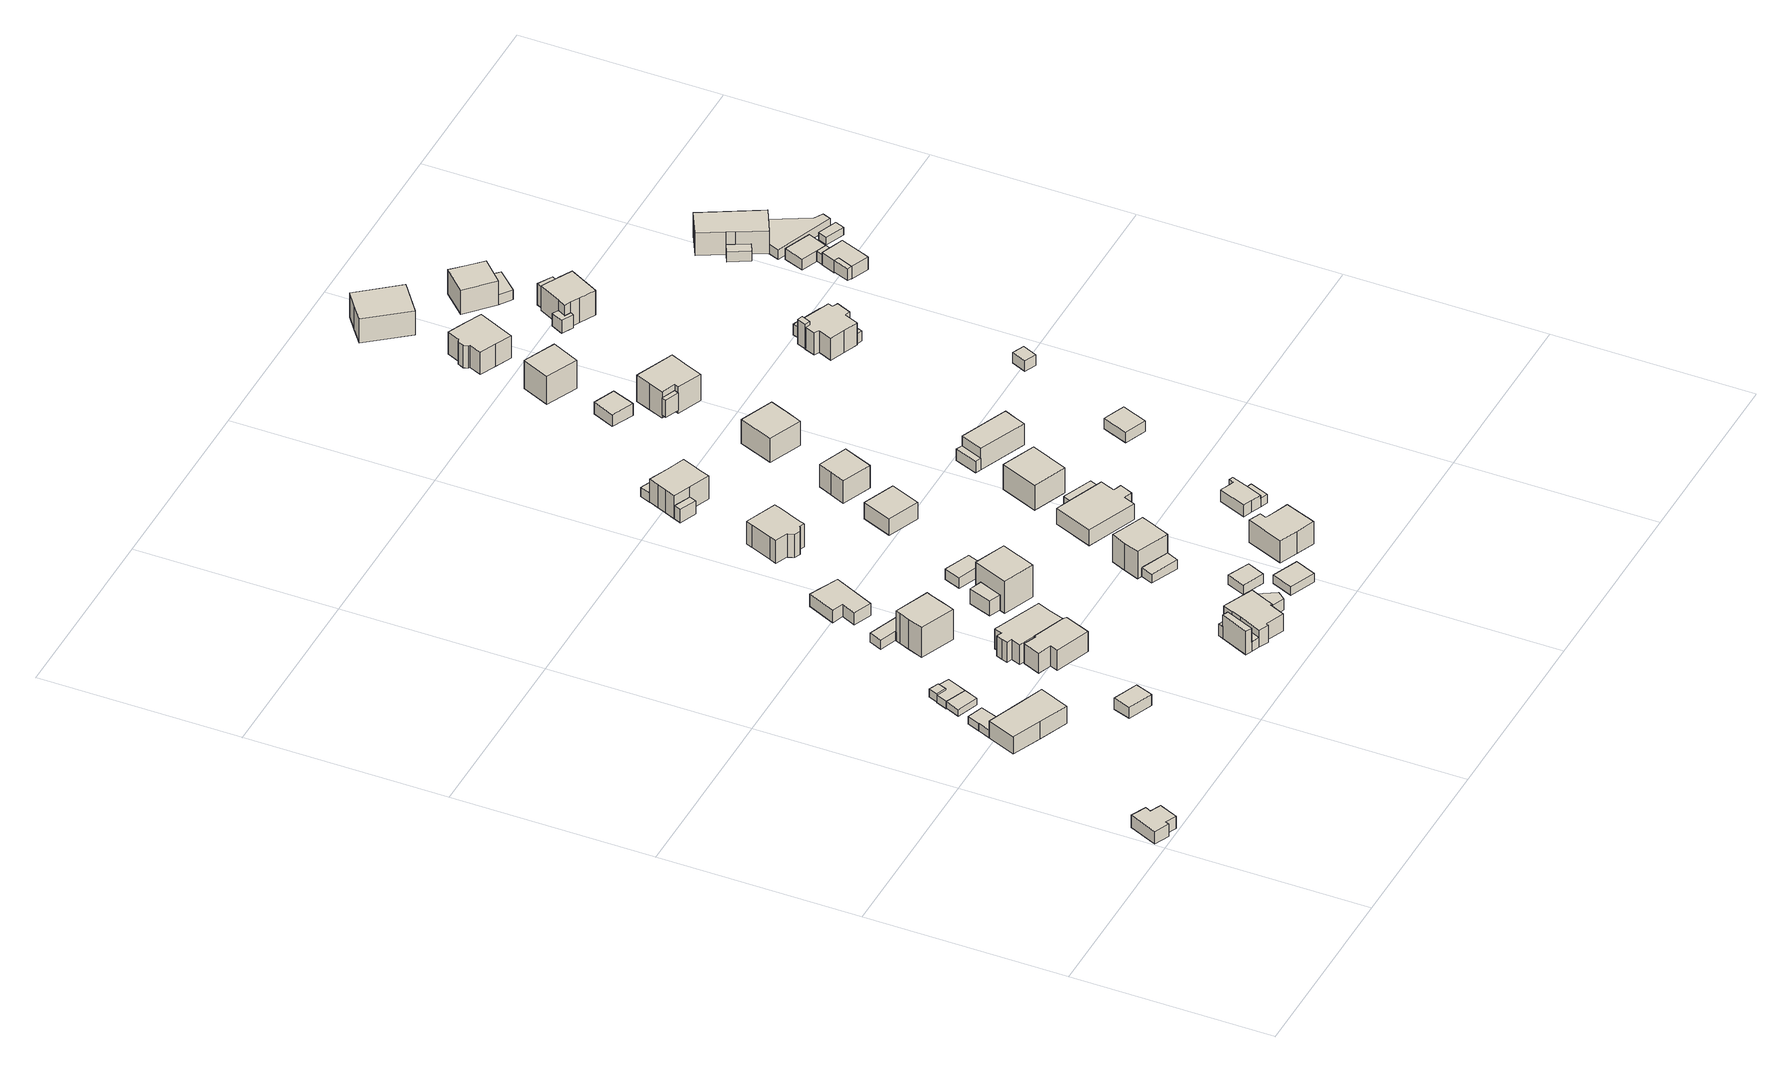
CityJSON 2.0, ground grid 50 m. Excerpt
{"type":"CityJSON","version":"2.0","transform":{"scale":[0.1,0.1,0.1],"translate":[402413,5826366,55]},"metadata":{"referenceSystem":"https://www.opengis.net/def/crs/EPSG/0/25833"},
"CityObjects":{
"building1":{"type":"Building","attributes":{"Gemeindeschluessel":"11000011","BezugspunktDach":"2200","function":"31001_2143","measuredHeight":4.23,"storeysAboveGround":1},"address":[{"country":"Germany","locality":"Berlin","thoroughfareNumber":"22 (1)","thoroughfareName":"Marie-Elisabeth-von-Humboldt-Straße"}],"geometry":[{"type":"Solid","lod":"1","boundaries":[[[[0,1,2,3,4,5,6,7]],[[8,9,10,11,12,13,14,15]],[[8,15,7,6]],[[9,8,6,5]],[[10,9,5,4]],[[11,10,4,3]],[[12,11,3,2]],[[13,12,2,1]],[[14,13,1,0]],[[15,14,0,7]]]]}]},
"building2":{"type":"Building","attributes":{"Gemeindeschluessel":"11000011","function":"31001_1010"},"address":[{"country":"Germany","locality":"Berlin","thoroughfareNumber":"18","thoroughfareName":"Marie-Elisabeth-von-Humboldt-Straße"}],"children":["building2-1","building2-2"]},
"building2-1":{"type":"BuildingPart","attributes":{"BezugspunktDach":"2200","measuredHeight":5.69,"storeysAboveGround":1},"parents":["building2"],"geometry":[{"type":"MultiSurface","lod":"1","boundaries":[[[16,17,18,19,20,21,22]],[[23,24,25,26,27,28,29]],[[23,29,22,21]],[[30,31,21,20]],[[25,24,20,19]],[[26,25,19,18]],[[27,26,18,17]],[[28,27,17,16]],[[29,28,16,22]],[[32,24,23,31,30]]]}]},
"building2-2":{"type":"BuildingPart","attributes":{"BezugspunktDach":"2200","measuredHeight":4,"storeysAboveGround":1},"parents":["building2"],"geometry":[{"type":"Solid","lod":"1","boundaries":[[[[30,33,34,35,36,37,31]],[[38,39,40,41,42,24,23]],[[38,23,31,37]],[[39,38,37,36]],[[40,39,36,35]],[[41,40,35,34]],[[42,41,34,33]],[[24,42,33,30]],[[24,30,31,23]]]]}]},
"building3":{"type":"Building","attributes":{"Gemeindeschluessel":"11000011","BezugspunktDach":"2200","function":"31001_2143","measuredHeight":1.81,"storeysAboveGround":1},"address":[{"country":"Germany","locality":"Berlin","thoroughfareNumber":"16B (1)","thoroughfareName":"Marie-Elisabeth-von-Humboldt-Straße"}],"geometry":[{"type":"Solid","lod":"1","boundaries":[[[[43,44,45,46]],[[47,48,49,50]],[[47,50,46,45]],[[48,47,45,44]],[[49,48,44,43]],[[50,49,43,46]]]]}]},
"building4":{"type":"Building","attributes":{"Gemeindeschluessel":"11000011","BezugspunktDach":"2200","function":"51009_1610","measuredHeight":2.16,"storeysAboveGround":0},"address":[{"country":"Germany","locality":"Berlin"}],"geometry":[{"type":"Solid","lod":"1","boundaries":[[[[51,52,53,54]],[[55,56,57,58]],[[55,58,54,53]],[[56,55,53,52]],[[57,56,52,51]],[[58,57,51,54]]]]}]},
"building5":{"type":"Building","attributes":{"Gemeindeschluessel":"11000011","BezugspunktDach":"2200","function":"31001_2143","measuredHeight":1.95,"storeysAboveGround":1},"address":[{"country":"Germany","locality":"Berlin","thoroughfareNumber":"16A (1)","thoroughfareName":"Marie-Elisabeth-von-Humboldt-Straße"}],"geometry":[{"type":"Solid","lod":"1","boundaries":[[[[44,59,60,61,62,45]],[[63,64,65,66,67,68]],[[63,68,45,62]],[[64,63,62,61]],[[65,64,61,60]],[[66,65,60,59]],[[67,66,59,44]],[[68,67,44,45]]]]}]},
"building6":{"type":"Building","attributes":{"Gemeindeschluessel":"11000011","BezugspunktDach":"2200","function":"31001_2463","measuredHeight":3.37,"storeysAboveGround":1},"address":[{"country":"Germany","locality":"Berlin","thoroughfareNumber":"18 (1)","thoroughfareName":"Marie-Elisabeth-von-Humboldt-Straße"}],"geometry":[{"type":"Solid","lod":"1","boundaries":[[[[69,70,71,72]],[[73,74,75,76]],[[73,76,72,71]],[[74,73,71,70]],[[75,74,70,69]],[[76,75,69,72]]]]}]},
"building7":{"type":"Building","attributes":{"Gemeindeschluessel":"11000011","BezugspunktDach":"2200","function":"31001_1010","measuredHeight":5.56,"storeysAboveGround":1},"address":[{"country":"Germany","locality":"Berlin","thoroughfareNumber":"16B","thoroughfareName":"Marie-Elisabeth-von-Humboldt-Straße"}],"geometry":[{"type":"Solid","lod":"1","boundaries":[[[[77,78,79,80,81,82,83,84,85]],[[86,87,88,89,90,91,92,93,94]],[[86,94,85,84]],[[87,86,84,83]],[[88,87,83,82]],[[89,88,82,81]],[[90,89,81,80]],[[91,90,80,79]],[[92,91,79,78]],[[93,92,78,77]],[[94,93,77,85]]]]}]},
"building8":{"type":"Building","attributes":{"Gemeindeschluessel":"11000011","BezugspunktDach":"2200","function":"31001_2463","measuredHeight":2.45,"storeysAboveGround":1},"address":[{"country":"Germany","locality":"Berlin","thoroughfareNumber":"14A (1)","thoroughfareName":"Marie-Elisabeth-von-Humboldt-Straße"}],"geometry":[{"type":"Solid","lod":"1","boundaries":[[[[95,96,97,98,99,100]],[[101,102,103,104,105,106]],[[101,106,100,99]],[[102,101,99,98]],[[103,102,98,97]],[[104,103,97,96]],[[105,104,96,95]],[[106,105,95,100]]]]}]},
"building9":{"type":"Building","attributes":{"Gemeindeschluessel":"11000011","BezugspunktDach":"2200","function":"31001_1010","measuredHeight":9.48,"storeysAboveGround":1},"address":[{"country":"Germany","locality":"Berlin","thoroughfareNumber":"14A","thoroughfareName":"Marie-Elisabeth-von-Humboldt-Straße"}],"geometry":[{"type":"Solid","lod":"1","boundaries":[[[[107,108,109,110,111,112,113,114]],[[115,116,104,117,118,119,120,121]],[[115,121,114,113]],[[116,115,113,112]],[[104,116,112,111]],[[117,104,111,110]],[[118,117,110,109]],[[119,118,109,108]],[[120,119,108,107]],[[121,120,107,114]]]]}]},
"building10":{"type":"Building","attributes":{"Gemeindeschluessel":"11000011","BezugspunktDach":"2200","function":"31001_1010","measuredHeight":7.34,"storeysAboveGround":1},"address":[{"country":"Germany","locality":"Berlin","thoroughfareNumber":"16A","thoroughfareName":"Marie-Elisabeth-von-Humboldt-Straße"}],"geometry":[{"type":"Solid","lod":"1","boundaries":[[[[122,123,124,125,126,127,128,129,130,131,132]],[[133,134,135,136,137,138,139,140,141,142,143]],[[133,143,132,131]],[[134,133,131,130]],[[135,134,130,129]],[[136,135,129,128]],[[137,136,128,127]],[[138,137,127,126]],[[139,138,126,125]],[[140,139,125,124]],[[141,140,124,123]],[[142,141,123,122]],[[143,142,122,132]]]]}]},
"building11":{"type":"Building","attributes":{"Gemeindeschluessel":"11000011","BezugspunktDach":"2200","function":"31001_1010","measuredHeight":3.36,"storeysAboveGround":1},"address":[{"country":"Germany","locality":"Berlin","thoroughfareNumber":"12","thoroughfareName":"Marie-Elisabeth-von-Humboldt-Straße"}],"geometry":[{"type":"Solid","lod":"1","boundaries":[[[[144,145,146,147,148,149]],[[150,151,152,153,154,155]],[[150,155,149,148]],[[151,150,148,147]],[[152,151,147,146]],[[153,152,146,145]],[[154,153,145,144]],[[155,154,144,149]]]]}]},
"building12":{"type":"Building","attributes":{"Gemeindeschluessel":"11000011","BezugspunktDach":"2200","function":"51009_1610","measuredHeight":3.24,"storeysAboveGround":0},"address":[{"country":"Germany","locality":"Berlin"}],"geometry":[{"type":"Solid","lod":"1","boundaries":[[[[156,157,158,159]],[[160,161,162,163]],[[160,163,159,158]],[[161,160,158,157]],[[162,161,157,156]],[[163,162,156,159]]]]}]},
"building13":{"type":"Building","attributes":{"Gemeindeschluessel":"11000011","function":"31001_1000"},"address":[{"country":"Germany","locality":"Berlin","thoroughfareNumber":"19","thoroughfareName":"Marie-Elisabeth-von-Humboldt-Straße"}],"children":["building13-1","building13-2","building13-3"]},
"building13-1":{"type":"BuildingPart","attributes":{"BezugspunktDach":"2200","measuredHeight":7.4,"storeysAboveGround":1},"parents":["building13"],"geometry":[{"type":"MultiSurface","lod":"1","boundaries":[[[164,165,166,167,168,169,170,171,172,173,174,175]],[[176,177,178,179,180,181,182,183,184,185,186,187]],[[188,189,187,175,174]],[[190,188,174,173]],[[178,177,173,172]],[[179,178,172,171]],[[180,179,171,170]],[[181,180,170,169]],[[182,181,169,168]],[[183,182,168,167]],[[184,183,167,166]],[[185,184,166,165]],[[186,185,165,164]],[[187,186,164,175]],[[176,187,189,188]],[[177,191,176,188,190]]]}]},
"building13-2":{"type":"BuildingPart","attributes":{"BezugspunktDach":"2200","measuredHeight":8.92,"storeysAboveGround":1},"parents":["building13"],"geometry":[{"type":"MultiSurface","lod":"1","boundaries":[[[192,193,194,195]],[[163,162,196,197]],[[163,197,195,194]],[[162,163,194,193]],[[198,199,193,192]],[[197,196,192,195]],[[196,162,199,198]]]}]},
"building13-3":{"type":"BuildingPart","attributes":{"BezugspunktDach":"2200","measuredHeight":2.78,"storeysAboveGround":1},"parents":["building13"],"geometry":[{"type":"MultiSurface","lod":"1","boundaries":[[[189,190,200,199,198]],[[162,161,177,187,196]],[[161,162,199,200]],[[177,161,200,190]],[[196,187,189,198]],[[162,196,198,199]],[[187,176,188,189]],[[177,190,188,176]]]}]},
"building14":{"type":"Building","attributes":{"Gemeindeschluessel":"11000011","BezugspunktDach":"2200","function":"31001_2463","measuredHeight":4.23,"storeysAboveGround":1},"address":[{"country":"Germany","locality":"Berlin","thoroughfareNumber":"14 (1)","thoroughfareName":"Marie-Elisabeth-von-Humboldt-Straße"}],"geometry":[{"type":"Solid","lod":"1","boundaries":[[[[201,202,203,204]],[[205,206,207,208]],[[205,208,204,203]],[[206,205,203,202]],[[207,206,202,201]],[[208,207,201,204]]]]}]},
"building15":{"type":"Building","attributes":{"Gemeindeschluessel":"11000011","BezugspunktDach":"2200","function":"31001_1010","measuredHeight":9.89,"storeysAboveGround":1},"address":[{"country":"Germany","locality":"Berlin","thoroughfareNumber":"14","thoroughfareName":"Marie-Elisabeth-von-Humboldt-Straße"}],"geometry":[{"type":"Solid","lod":"1","boundaries":[[[[209,210,211,212]],[[213,214,215,216]],[[213,216,212,211]],[[214,213,211,210]],[[215,214,210,209]],[[216,215,209,212]]]]}]},
"building16":{"type":"Building","attributes":{"Gemeindeschluessel":"11000011","BezugspunktDach":"2200","function":"51009_1610","measuredHeight":3.13,"storeysAboveGround":0},"address":[{"country":"Germany","locality":"Berlin"}],"geometry":[{"type":"Solid","lod":"1","boundaries":[[[[217,218,219,220,221]],[[179,222,223,224,181]],[[179,181,221,220]],[[222,179,220,219]],[[223,222,219,218]],[[224,223,218,217]],[[181,224,217,221]]]]}]},
"building17":{"type":"Building","attributes":{"Gemeindeschluessel":"11000011","BezugspunktDach":"2200","function":"31001_2463","measuredHeight":3,"storeysAboveGround":1},"address":[{"country":"Germany","locality":"Berlin","thoroughfareNumber":"12 (1)","thoroughfareName":"Marie-Elisabeth-von-Humboldt-Straße"}],"geometry":[{"type":"Solid","lod":"1","boundaries":[[[[225,226,227,228]],[[229,230,231,232]],[[229,232,228,227]],[[230,229,227,226]],[[231,230,226,225]],[[232,231,225,228]]]]}]},
"building18":{"type":"Building","attributes":{"Gemeindeschluessel":"11000011","BezugspunktDach":"2200","function":"31001_1010","measuredHeight":8.08,"storeysAboveGround":1},"address":[{"country":"Germany","locality":"Berlin","thoroughfareNumber":"8","thoroughfareName":"Marie-Elisabeth-von-Humboldt-Straße"}],"geometry":[{"type":"Solid","lod":"1","boundaries":[[[[233,234,235,236,237,238,239,240,241,242,243,244,245,246]],[[247,248,249,250,251,252,253,254,255,256,257,258,259,260]],[[247,260,246,245]],[[248,247,245,244]],[[249,248,244,243]],[[250,249,243,242]],[[251,250,242,241]],[[252,251,241,240]],[[253,252,240,239]],[[254,253,239,238]],[[255,254,238,237]],[[256,255,237,236]],[[257,256,236,235]],[[258,257,235,234]],[[259,258,234,233]],[[260,259,233,246]]]]}]},
"building19":{"type":"Building","attributes":{"Gemeindeschluessel":"11000011","BezugspunktDach":"2200","function":"31001_2463","measuredHeight":2.62,"storeysAboveGround":1},"address":[{"country":"Germany","locality":"Berlin","thoroughfareNumber":"17 (1)","thoroughfareName":"Marie-Elisabeth-von-Humboldt-Straße"}],"geometry":[{"type":"Solid","lod":"1","boundaries":[[[[261,262,263,264]],[[265,266,267,268]],[[265,268,264,263]],[[266,265,263,262]],[[267,266,262,261]],[[268,267,261,264]]]]}]},
"building20":{"type":"Building","attributes":{"Gemeindeschluessel":"11000011","BezugspunktDach":"2200","function":"31001_2463","measuredHeight":2.45,"storeysAboveGround":1},"address":[{"country":"Germany","locality":"Berlin","thoroughfareNumber":"15 (1)","thoroughfareName":"Marie-Elisabeth-von-Humboldt-Straße"}],"geometry":[{"type":"Solid","lod":"1","boundaries":[[[[269,270,271,272]],[[273,274,275,276]],[[273,276,272,271]],[[274,273,271,270]],[[275,274,270,269]],[[276,275,269,272]]]]}]},
"building21":{"type":"Building","attributes":{"Gemeindeschluessel":"11000011","BezugspunktDach":"2200","function":"31001_2463","measuredHeight":2.31,"storeysAboveGround":1},"address":[{"country":"Germany","locality":"Berlin","thoroughfareNumber":"19 (1)","thoroughfareName":"Marie-Elisabeth-von-Humboldt-Straße"}],"geometry":[{"type":"Solid","lod":"1","boundaries":[[[[277,278,279,280]],[[281,282,283,284]],[[281,284,280,279]],[[282,281,279,278]],[[283,282,278,277]],[[284,283,277,280]]]]}]},
"building22":{"type":"Building","attributes":{"Gemeindeschluessel":"11000011","function":"31001_1010"},"address":[{"country":"Germany","locality":"Berlin","thoroughfareNumber":"15","thoroughfareName":"Marie-Elisabeth-von-Humboldt-Straße"}],"children":["building22-1","building22-2"]},
"building22-1":{"type":"BuildingPart","attributes":{"BezugspunktDach":"2200","measuredHeight":9.15,"storeysAboveGround":2},"parents":["building22"],"geometry":[{"type":"MultiSurface","lod":"1","boundaries":[[[285,286,287,288,289,290,291]],[[292,293,294,295,296,297,298]],[[292,298,291,290]],[[293,292,290,289]],[[294,293,289,288]],[[299,300,288,287]],[[296,295,287,286]],[[297,296,286,285]],[[298,297,285,291]],[[295,294,300,299]]]}]},
"building22-2":{"type":"BuildingPart","attributes":{"BezugspunktDach":"2200","measuredHeight":4.11,"storeysAboveGround":2},"parents":["building22"],"geometry":[{"type":"MultiSurface","lod":"1","boundaries":[[[299,301,302,300]],[[303,304,295,294]],[[303,294,300,302]],[[304,303,302,301]],[[295,304,301,299]],[[305,294,295,299,300]]]}]},
"building23":{"type":"Building","attributes":{"Gemeindeschluessel":"11000011","function":"31001_1010"},"address":[{"country":"Germany","locality":"Berlin","thoroughfareNumber":"6A","thoroughfareName":"Marie-Elisabeth-von-Humboldt-Straße"}],"children":["building23-1","building23-2"]},
"building23-1":{"type":"BuildingPart","attributes":{"BezugspunktDach":"2200","measuredHeight":7.45,"storeysAboveGround":1},"parents":["building23"],"geometry":[{"type":"MultiSurface","lod":"1","boundaries":[[[306,307,308,309,310,311,312,313,314,315]],[[316,317,318,319,320,321,322,323,324,325]],[[316,325,315,314]],[[317,316,314,313]],[[318,317,313,312]],[[319,318,312,311]],[[320,319,311,310]],[[321,320,310,309]],[[322,321,309,308]],[[323,322,308,307]],[[324,323,307,306]],[[326,327,306,315]],[[325,324,327,326]]]}]},
"building23-2":{"type":"BuildingPart","attributes":{"BezugspunktDach":"2200","measuredHeight":3.69,"storeysAboveGround":1},"parents":["building23"],"geometry":[{"type":"Solid","lod":"1","boundaries":[[[[328,327,326,329]],[[325,324,330,331]],[[325,331,329,326]],[[330,324,327,328]],[[331,330,328,329]],[[324,325,326,327]]]]}]},
"building24":{"type":"Building","attributes":{"Gemeindeschluessel":"11000011","BezugspunktDach":"2200","function":"31001_1010","measuredHeight":5.21,"storeysAboveGround":1},"address":[{"country":"Germany","locality":"Berlin","thoroughfareNumber":"10A","thoroughfareName":"Marie-Elisabeth-von-Humboldt-Straße"}],"geometry":[{"type":"Solid","lod":"1","boundaries":[[[[332,333,334,335]],[[336,337,338,339]],[[336,339,335,334]],[[337,336,334,333]],[[338,337,333,332]],[[339,338,332,335]]]]}]},
"building25":{"type":"Building","attributes":{"Gemeindeschluessel":"11000011","BezugspunktDach":"2200","function":"31001_2143","measuredHeight":3.2,"storeysAboveGround":1},"address":[{"country":"Germany","locality":"Berlin","thoroughfareNumber":"6A (2)","thoroughfareName":"Marie-Elisabeth-von-Humboldt-Straße"}],"geometry":[{"type":"Solid","lod":"1","boundaries":[[[[340,341,342,343]],[[344,345,346,347]],[[344,347,343,342]],[[345,344,342,341]],[[346,345,341,340]],[[347,346,340,343]]]]}]},
"building26":{"type":"Building","attributes":{"Gemeindeschluessel":"11000011","BezugspunktDach":"2200","function":"31001_1010","measuredHeight":8.24,"storeysAboveGround":1},"address":[{"country":"Germany","locality":"Berlin","thoroughfareNumber":"17","thoroughfareName":"Marie-Elisabeth-von-Humboldt-Straße"}],"geometry":[{"type":"Solid","lod":"1","boundaries":[[[[348,349,350,351,352,353,354,355]],[[356,357,358,359,360,361,362,363]],[[356,363,355,354]],[[357,356,354,353]],[[358,357,353,352]],[[359,358,352,351]],[[360,359,351,350]],[[361,360,350,349]],[[362,361,349,348]],[[363,362,348,355]]]]}]},
"building27":{"type":"Building","attributes":{"Gemeindeschluessel":"11000011","BezugspunktDach":"2200","function":"51009_1611","measuredHeight":3.16,"storeysAboveGround":0},"address":[{"country":"Germany","locality":"Berlin"}],"geometry":[{"type":"Solid","lod":"1","boundaries":[[[[364,365,341,340]],[[345,366,367,346]],[[345,346,340,341]],[[366,345,341,365]],[[367,366,365,364]],[[346,367,364,340]]]]}]},
"building28":{"type":"Building","attributes":{"Gemeindeschluessel":"11000011","BezugspunktDach":"2200","function":"31001_1010","measuredHeight":6.5,"storeysAboveGround":1},"address":[{"country":"Germany","locality":"Berlin","thoroughfareNumber":"13","thoroughfareName":"Marie-Elisabeth-von-Humboldt-Straße"}],"geometry":[{"type":"Solid","lod":"1","boundaries":[[[[368,369,370,371,372,373,374,375,376]],[[377,378,379,380,381,382,383,384,385]],[[377,385,376,375]],[[378,377,375,374]],[[379,378,374,373]],[[380,379,373,372]],[[381,380,372,371]],[[382,381,371,370]],[[383,382,370,369]],[[384,383,369,368]],[[385,384,368,376]]]]}]},
"building29":{"type":"Building","attributes":{"Gemeindeschluessel":"11000011","BezugspunktDach":"2200","function":"31001_1010","measuredHeight":8.3,"storeysAboveGround":1},"address":[{"country":"Germany","locality":"Berlin","thoroughfareNumber":"10","thoroughfareName":"Marie-Elisabeth-von-Humboldt-Straße"}],"geometry":[{"type":"Solid","lod":"1","boundaries":[[[[386,387,388,389,390,391]],[[392,393,394,395,396,397]],[[392,397,391,390]],[[393,392,390,389]],[[394,393,389,388]],[[395,394,388,387]],[[396,395,387,386]],[[397,396,386,391]]]]}]},
"building30":{"type":"Building","attributes":{"Gemeindeschluessel":"11000011","BezugspunktDach":"2200","function":"31001_2463","measuredHeight":2.85,"storeysAboveGround":1},"address":[{"country":"Germany","locality":"Berlin","thoroughfareNumber":"13 (1)","thoroughfareName":"Marie-Elisabeth-von-Humboldt-Straße"}],"geometry":[{"type":"Solid","lod":"1","boundaries":[[[[398,399,400,401]],[[402,403,379,378]],[[402,378,401,400]],[[403,402,400,399]],[[379,403,399,398]],[[378,379,398,401]]]]}]},
"building31":{"type":"Building","attributes":{"Gemeindeschluessel":"11000011","BezugspunktDach":"2200","function":"31001_1010","measuredHeight":8.48,"storeysAboveGround":1},"address":[{"country":"Germany","locality":"Berlin","thoroughfareNumber":"11","thoroughfareName":"Marie-Elisabeth-von-Humboldt-Straße"}],"geometry":[{"type":"Solid","lod":"1","boundaries":[[[[404,405,406,407,408]],[[409,410,411,412,413]],[[409,413,408,407]],[[410,409,407,406]],[[411,410,406,405]],[[412,411,405,404]],[[413,412,404,408]]]]}]},
"building32":{"type":"Building","attributes":{"Gemeindeschluessel":"11000011","function":"31001_2143"},"address":[{"country":"Germany","locality":"Berlin","thoroughfareNumber":"15 (2)","thoroughfareName":"Marie-Elisabeth-von-Humboldt-Straße"}],"children":["building32-1","building32-2"]},
"building32-1":{"type":"BuildingPart","attributes":{"BezugspunktDach":"2200","measuredHeight":4.28,"storeysAboveGround":1},"parents":["building32"],"geometry":[{"type":"MultiSurface","lod":"1","boundaries":[[[414,415,416,417,418,419,420,421,422]],[[423,424,425,426,427,428,429,430,431]],[[423,431,422,421]],[[424,423,421,420]],[[425,424,420,419]],[[426,425,419,418]],[[427,426,418,417]],[[428,427,417,416]],[[432,433,416,415]],[[430,429,415,414]],[[431,430,414,422]],[[429,428,433,432]]]}]},
"building32-2":{"type":"BuildingPart","attributes":{"BezugspunktDach":"2200","measuredHeight":2.4,"storeysAboveGround":1},"parents":["building32"],"geometry":[{"type":"Solid","lod":"1","boundaries":[[[[434,435,433,432]],[[428,436,437,429]],[[436,428,433,435]],[[437,436,435,434]],[[429,437,434,432]],[[428,429,432,433]]]]}]},
"building33":{"type":"Building","attributes":{"Gemeindeschluessel":"11000011","BezugspunktDach":"2200","function":"51009_1610","measuredHeight":3.13,"storeysAboveGround":0},"address":[{"country":"Germany","locality":"Berlin"}],"geometry":[{"type":"Solid","lod":"1","boundaries":[[[[438,439,440,441]],[[442,443,444,445]],[[442,445,441,440]],[[443,442,440,439]],[[444,443,439,438]],[[445,444,438,441]]]]}]},
"building34":{"type":"Building","attributes":{"Gemeindeschluessel":"11000011","BezugspunktDach":"2200","function":"31001_1010","measuredHeight":8.78,"storeysAboveGround":1},"address":[{"country":"Germany","locality":"Berlin","thoroughfareNumber":"6","thoroughfareName":"Marie-Elisabeth-von-Humboldt-Straße"}],"geometry":[{"type":"Solid","lod":"1","boundaries":[[[[446,447,448,449,450]],[[451,452,453,454,455]],[[451,455,450,449]],[[452,451,449,448]],[[453,452,448,447]],[[454,453,447,446]],[[455,454,446,450]]]]}]},
"building35":{"type":"Building","attributes":{"Gemeindeschluessel":"11000011","BezugspunktDach":"2200","function":"31001_1010","measuredHeight":6.98,"storeysAboveGround":1},"address":[{"country":"Germany","locality":"Berlin","thoroughfareNumber":"9","thoroughfareName":"Marie-Elisabeth-von-Humboldt-Straße"}],"geometry":[{"type":"Solid","lod":"1","boundaries":[[[[456,457,458,459,460]],[[443,461,462,463,444]],[[443,444,460,459]],[[461,443,459,458]],[[462,461,458,457]],[[463,462,457,456]],[[444,463,456,460]]]]}]},
"building36":{"type":"Building","attributes":{"Gemeindeschluessel":"11000011","BezugspunktDach":"2200","function":"31001_2463","measuredHeight":3.32,"storeysAboveGround":1},"address":[{"country":"Germany","locality":"Berlin","thoroughfareNumber":"4 (1)","thoroughfareName":"Marie-Elisabeth-von-Humboldt-Straße"}],"geometry":[{"type":"Solid","lod":"1","boundaries":[[[[464,465,466,467]],[[468,469,470,471]],[[468,471,467,466]],[[469,468,466,465]],[[470,469,465,464]],[[471,470,464,467]]]]}]},
"building37":{"type":"Building","attributes":{"Gemeindeschluessel":"11000011","BezugspunktDach":"2200","function":"51009_1610","measuredHeight":4.8,"storeysAboveGround":0},"address":[{"country":"Germany","locality":"Berlin"}],"geometry":[{"type":"Solid","lod":"1","boundaries":[[[[472,473,474,475]],[[476,477,478,479]],[[476,479,475,474]],[[477,476,474,473]],[[478,477,473,472]],[[479,478,472,475]]]]}]},
"building38":{"type":"Building","attributes":{"Gemeindeschluessel":"11000011","BezugspunktDach":"2200","function":"31001_1010","measuredHeight":10,"storeysAboveGround":1},"address":[{"country":"Germany","locality":"Berlin","thoroughfareNumber":"4","thoroughfareName":"Marie-Elisabeth-von-Humboldt-Straße"}],"geometry":[{"type":"Solid","lod":"1","boundaries":[[[[480,481,482,483,484,485,486,487]],[[488,489,490,491,492,493,494,495]],[[488,495,487,486]],[[489,488,486,485]],[[490,489,485,484]],[[491,490,484,483]],[[492,491,483,482]],[[493,492,482,481]],[[494,493,481,480]],[[495,494,480,487]]]]}]},
"building39":{"type":"Building","attributes":{"Gemeindeschluessel":"11000011","BezugspunktDach":"2200","function":"31001_1010","measuredHeight":9.94,"storeysAboveGround":1},"address":[{"country":"Germany","locality":"Berlin","thoroughfareNumber":"2E","thoroughfareName":"Marie-Elisabeth-von-Humboldt-Straße"}],"geometry":[{"type":"Solid","lod":"1","boundaries":[[[[496,497,498,499]],[[500,501,502,503]],[[500,503,499,498]],[[501,500,498,497]],[[502,501,497,496]],[[503,502,496,499]]]]}]},
"building40":{"type":"Building","attributes":{"Gemeindeschluessel":"11000011","BezugspunktDach":"2200","function":"31001_2463","measuredHeight":3.23,"storeysAboveGround":1},"address":[{"country":"Germany","locality":"Berlin","thoroughfareNumber":"11 (1)","thoroughfareName":"Marie-Elisabeth-von-Humboldt-Straße"}],"geometry":[{"type":"Solid","lod":"1","boundaries":[[[[504,505,506,507,508]],[[509,510,511,512,513]],[[509,513,508,507]],[[510,509,507,506]],[[511,510,506,505]],[[512,511,505,504]],[[513,512,504,508]]]]}]},
"building41":{"type":"Building","attributes":{"Gemeindeschluessel":"11000011","BezugspunktDach":"2200","function":"31001_1010","measuredHeight":9.47,"storeysAboveGround":1},"address":[{"country":"Germany","locality":"Berlin","thoroughfareNumber":"2C","thoroughfareName":"Marie-Elisabeth-von-Humboldt-Straße"}],"geometry":[{"type":"Solid","lod":"1","boundaries":[[[[514,515,516,517,518,519,520,521,522,523,524]],[[525,526,527,528,529,530,531,532,533,534,535]],[[525,535,524,523]],[[526,525,523,522]],[[527,526,522,521]],[[528,527,521,520]],[[529,528,520,519]],[[530,529,519,518]],[[531,530,518,517]],[[532,531,517,516]],[[533,532,516,515]],[[534,533,515,514]],[[535,534,514,524]]]]}]},
"building42":{"type":"Building","attributes":{"Gemeindeschluessel":"11000011","BezugspunktDach":"2200","function":"31001_1010","measuredHeight":8.59,"storeysAboveGround":1},"address":[{"country":"Germany","locality":"Berlin","thoroughfareNumber":"2A","thoroughfareName":"Marie-Elisabeth-von-Humboldt-Straße"}],"geometry":[{"type":"Solid","lod":"1","boundaries":[[[[536,537,538,539,540]],[[541,542,543,544,545]],[[541,545,540,539]],[[542,541,539,538]],[[543,542,538,537]],[[544,543,537,536]],[[545,544,536,540]]]]}]},
"building43":{"type":"Building","attributes":{"Gemeindeschluessel":"11000011","BezugspunktDach":"2200","function":"31001_2143","measuredHeight":2.95,"storeysAboveGround":1},"address":[{"country":"Germany","locality":"Berlin","thoroughfareNumber":"7","thoroughfareName":"Marie-Elisabeth-von-Humboldt-Straße"}],"geometry":[{"type":"Solid","lod":"1","boundaries":[[[[546,547,548,549]],[[550,551,552,553]],[[550,553,549,548]],[[551,550,548,547]],[[552,551,547,546]],[[553,552,546,549]]]]}]},
"building44":{"type":"Building","attributes":{"Gemeindeschluessel":"11000011","BezugspunktDach":"2200","function":"51009_1610","measuredHeight":6.93,"storeysAboveGround":0},"address":[{"country":"Germany","locality":"Berlin"}],"geometry":[{"type":"Solid","lod":"1","boundaries":[[[[554,555,556,557]],[[558,559,560,561]],[[558,561,557,556]],[[559,558,556,555]],[[560,559,555,554]],[[561,560,554,557]]]]}]},
"building45":{"type":"Building","attributes":{"Gemeindeschluessel":"11000011","BezugspunktDach":"2200","function":"31001_1010","measuredHeight":8.11,"storeysAboveGround":1},"address":[{"country":"Germany","locality":"Berlin","thoroughfareNumber":"3","thoroughfareName":"Marie-Elisabeth-von-Humboldt-Straße"}],"geometry":[{"type":"Solid","lod":"1","boundaries":[[[[562,563,564,565,566,567,568,569,570,571,572,573,574,575]],[[576,577,578,579,580,581,582,583,584,585,586,587,588,589]],[[576,589,575,574]],[[577,576,574,573]],[[578,577,573,572]],[[579,578,572,571]],[[580,579,571,570]],[[581,580,570,569]],[[582,581,569,568]],[[583,582,568,567]],[[584,583,567,566]],[[585,584,566,565]],[[586,585,565,564]],[[587,586,564,563]],[[588,587,563,562]],[[589,588,562,575]]]]}]},
"building46":{"type":"Building","attributes":{"Gemeindeschluessel":"11000011","function":"31001_1010"},"address":[{"country":"Germany","locality":"Berlin","thoroughfareNumber":"2B","thoroughfareName":"Marie-Elisabeth-von-Humboldt-Straße"}],"children":["building46-1","building46-2"]},
"building46-1":{"type":"BuildingPart","attributes":{"BezugspunktDach":"2200","measuredHeight":9.21,"storeysAboveGround":1},"parents":["building46"],"geometry":[{"type":"MultiSurface","lod":"1","boundaries":[[[590,591,592,593,594,595,596,597,598,599]],[[600,601,602,603,604,605,606,607,608,609]],[[610,611,612,599,598]],[[600,609,613,614]],[[601,600,598,597]],[[602,601,597,596]],[[603,602,596,595]],[[604,603,595,594]],[[605,604,594,593]],[[606,605,593,592]],[[607,606,592,591]],[[608,607,591,590]],[[612,615,590,599]],[[609,608,616,613]],[[614,613,612,611,610]],[[613,616,615,612]]]}]},
"building46-2":{"type":"BuildingPart","attributes":{"BezugspunktDach":"2200","measuredHeight":3.68,"storeysAboveGround":1},"parents":["building46"],"geometry":[{"type":"Solid","lod":"1","boundaries":[[[[617,615,612,611,618,619]],[[620,614,613,616,621,622]],[[620,622,619,618]],[[614,620,618,611]],[[621,616,615,617]],[[622,621,617,619]],[[613,614,611,612]],[[613,612,615,616]]]]}]},
"building47":{"type":"Building","attributes":{"Gemeindeschluessel":"11000011","BezugspunktDach":"2200","function":"51009_1610","measuredHeight":2.77,"storeysAboveGround":0},"address":[{"country":"Germany","locality":"Berlin"}],"geometry":[{"type":"Solid","lod":"1","boundaries":[[[[623,624,625,626]],[[627,628,629,630]],[[627,630,626,625]],[[628,627,625,624]],[[629,628,624,623]],[[630,629,623,626]]]]}]},
"building48":{"type":"Building","attributes":{"Gemeindeschluessel":"11000011","BezugspunktDach":"2200","function":"31001_2463","measuredHeight":4.59,"storeysAboveGround":1},"address":[{"country":"Germany","locality":"Berlin","thoroughfareNumber":"3 (1)","thoroughfareName":"Marie-Elisabeth-von-Humboldt-Straße"}],"geometry":[{"type":"Solid","lod":"1","boundaries":[[[[631,632,633,634,635]],[[636,637,638,639,640]],[[636,640,635,634]],[[637,636,634,633]],[[638,637,633,632]],[[639,638,632,631]],[[640,639,631,635]]]]}]},
"building49":{"type":"Building","attributes":{"Gemeindeschluessel":"11000011","BezugspunktDach":"2200","function":"31001_1010","measuredHeight":8.62,"storeysAboveGround":1},"address":[{"country":"Germany","locality":"Berlin","thoroughfareNumber":"2","thoroughfareName":"Marie-Elisabeth-von-Humboldt-Straße"}],"geometry":[{"type":"Solid","lod":"1","boundaries":[[[[641,642,643,644,645]],[[646,647,648,649,650]],[[646,650,645,644]],[[647,646,644,643]],[[648,647,643,642]],[[649,648,642,641]],[[650,649,641,645]]]]}]},
"building50":{"type":"Building","attributes":{"Gemeindeschluessel":"11000011","BezugspunktDach":"2200","function":"51009_1610","measuredHeight":5.94,"storeysAboveGround":0},"address":[{"country":"Germany","locality":"Berlin"}],"geometry":[{"type":"Solid","lod":"1","boundaries":[[[[651,652,653,654]],[[655,656,604,657]],[[655,657,654,653]],[[656,655,653,652]],[[604,656,652,651]],[[657,604,651,654]]]]}]},
"building51":{"type":"Building","attributes":{"Gemeindeschluessel":"11000011","BezugspunktDach":"2200","function":"51009_1610","measuredHeight":2.72,"storeysAboveGround":0},"address":[{"country":"Germany","locality":"Berlin"}],"geometry":[{"type":"Solid","lod":"1","boundaries":[[[[658,659,660,661]],[[662,663,664,665]],[[662,665,661,660]],[[663,662,660,659]],[[664,663,659,658]],[[665,664,658,661]]]]}]},
"building52":{"type":"Building","attributes":{"Gemeindeschluessel":"11000011","BezugspunktDach":"2200","function":"51009_1610","measuredHeight":3.31,"storeysAboveGround":0},"address":[{"country":"Germany","locality":"Berlin"}],"geometry":[{"type":"Solid","lod":"1","boundaries":[[[[666,667,668,669]],[[670,671,672,673]],[[670,673,669,668]],[[671,670,668,667]],[[672,671,667,666]],[[673,672,666,669]]]]}]},
"building53":{"type":"Building","attributes":{"Gemeindeschluessel":"11000011","BezugspunktDach":"2200","function":"51009_1610","measuredHeight":2.82,"storeysAboveGround":0},"address":[{"country":"Germany","locality":"Berlin"}],"geometry":[{"type":"Solid","lod":"1","boundaries":[[[[674,675,676,677]],[[678,679,680,681]],[[678,681,677,676]],[[679,678,676,675]],[[680,679,675,674]],[[681,680,674,677]]]]}]},
"building54":{"type":"Building","attributes":{"Gemeindeschluessel":"11000011","BezugspunktDach":"2200","function":"31001_1010","measuredHeight":3.5,"storeysAboveGround":1},"address":[{"country":"Germany","locality":"Berlin","thoroughfareNumber":"1A","thoroughfareName":"Marie-Elisabeth-von-Humboldt-Straße"}],"geometry":[{"type":"Solid","lod":"1","boundaries":[[[[682,683,684,685,668,667,666]],[[686,687,688,689,690,691,692]],[[686,692,666,667]],[[687,686,667,668]],[[688,687,668,685]],[[689,688,685,684]],[[690,689,684,683]],[[691,690,683,682]],[[692,691,682,666]]]]}]},
"building55":{"type":"Building","attributes":{"Gemeindeschluessel":"11000011","BezugspunktDach":"2200","function":"51009_1610","measuredHeight":2.91,"storeysAboveGround":0},"address":[{"country":"Germany","locality":"Berlin"}],"geometry":[{"type":"Solid","lod":"1","boundaries":[[[[693,694,695,696]],[[697,698,699,700]],[[697,700,696,695]],[[698,697,695,694]],[[699,698,694,693]],[[700,699,693,696]]]]}]},
"building56":{"type":"Building","attributes":{"Gemeindeschluessel":"11000011","BezugspunktDach":"2200","function":"31001_2143","measuredHeight":3.03,"storeysAboveGround":1},"address":[{"country":"Germany","locality":"Berlin","thoroughfareNumber":"1A (1)","thoroughfareName":"Marie-Elisabeth-von-Humboldt-Straße"}],"geometry":[{"type":"Solid","lod":"1","boundaries":[[[[695,694,701,702,703]],[[704,705,706,707,708]],[[704,708,703,702]],[[705,704,702,701]],[[706,705,701,694]],[[707,706,694,695]],[[708,707,695,703]]]]}]},
"building57":{"type":"Building","attributes":{"Gemeindeschluessel":"11000011","BezugspunktDach":"2200","function":"31001_1010","measuredHeight":7.24,"storeysAboveGround":1},"address":[{"country":"Germany","locality":"Berlin","thoroughfareNumber":"1","thoroughfareName":"Marie-Elisabeth-von-Humboldt-Straße"}],"geometry":[{"type":"Solid","lod":"1","boundaries":[[[[709,710,711,712,713,714,715]],[[716,717,718,719,720,678,721]],[[716,721,715,714]],[[717,716,714,713]],[[718,717,713,712]],[[719,718,712,711]],[[720,719,711,710]],[[678,720,710,709]],[[721,678,709,715]]]]}]},
"building58":{"type":"Building","attributes":{"Gemeindeschluessel":"11000011","BezugspunktDach":"2200","function":"31001_2143","measuredHeight":2.69,"storeysAboveGround":1},"address":[{"country":"Germany","locality":"Berlin","thoroughfareNumber":"1 (1)","thoroughfareName":"Marie-Elisabeth-von-Humboldt-Straße"}],"geometry":[{"type":"Solid","lod":"1","boundaries":[[[[722,723,724,725,726,727,728]],[[729,730,731,732,733,734,735]],[[729,735,728,727]],[[730,729,727,726]],[[731,730,726,725]],[[732,731,725,724]],[[733,732,724,723]],[[734,733,723,722]],[[735,734,722,728]]]]}]},
"building59":{"type":"Building","attributes":{"Gemeindeschluessel":"11000011","BezugspunktDach":"2200","function":"31001_2143","measuredHeight":2.14,"storeysAboveGround":1},"address":[{"country":"Germany","locality":"Berlin","thoroughfareNumber":"1A (2)","thoroughfareName":"Marie-Elisabeth-von-Humboldt-Straße"}],"geometry":[{"type":"Solid","lod":"1","boundaries":[[[[736,737,738,739]],[[740,741,742,743]],[[740,743,739,738]],[[741,740,738,737]],[[742,741,737,736]],[[743,742,736,739]]]]}]}
},
"vertices":[
[39,9,45],[43,18,45],[71,6,45],[91,53,45],[64,65,45],[71,79,45],[33,97,45],[1,25,45],[33,97,11],[71,79,11],[64,65,11],[91,53,11],[71,6,11],[43,18,11],[39,9,11],[1,25,11],
[232,410,59],[306,380,59],[337,455,59],[262,483,59],[229,496,59],[187,512,59],[158,441,59],[187,512,11],[229,496,11],[262,483,11],[337,455,11],[306,380,11],[232,410,11],[158,441,11],[229,496,32],[187,512,32],[229,496,15],
[241,528,32],[253,561,32],[213,575,32],[200,544,32],[200,543,32],[200,543,11],[200,544,11],[213,575,11],[253,561,11],[241,528,11],
[281,586,30],[295,621,30],[242,642,30],[227,606,30],[242,642,12],[295,621,12],[281,586,12],[227,606,12],
[280,661,33],[288,683,33],[263,693,33],[254,671,33],[263,693,11],[288,683,11],[280,661,11],[254,671,11],
[316,670,30],[288,683,30],[280,661,30],[254,671,30],[254,671,10],[280,661,10],[288,683,10],[316,670,10],[295,621,10],[242,642,10],
[442,238,42],[458,282,42],[395,307,42],[380,263,42],[395,307,11],[458,282,11],[442,238,11],[380,263,11],
[473,497,68],[465,477,68],[554,444,68],[580,508,68],[573,513,68],[490,544,68],[488,540,68],[457,553,68],[439,510,68],[457,553,12],[488,540,12],[490,544,12],[573,513,12],[580,508,12],[554,444,12],[465,477,12],[473,497,12],[439,510,12],
[413,845,35],[413,843,35],[446,830,35],[459,865,35],[385,893,35],[371,860,35],[385,893,10],[459,865,10],[446,830,10],[413,843,10],[413,845,10],[371,860,10],
[471,731,94],[485,770,94],[495,796,94],[500,808,94],[413,843,94],[408,831,94],[398,805,94],[383,767,94],[398,805,10],[408,831,10],[500,808,10],[495,796,10],[485,770,10],[471,731,10],[383,767,10],
[459,584,67],[450,561,67],[490,544,67],[573,513,67],[586,549,67],[600,585,67],[478,634,67],[471,614,67],[457,620,67],[450,603,67],[445,589,67],[450,603,11],[457,620,11],[471,614,11],[478,634,11],[600,585,11],[586,549,11],[573,513,11],[490,544,11],[450,561,11],[459,584,11],[445,589,11],
[441,985,44],[425,950,44],[470,931,44],[517,1033,44],[444,1066,44],[412,996,44],[444,1066,10],[517,1033,10],[470,931,10],[425,950,10],[441,985,10],[412,996,10],
[736,190,45],[741,201,45],[726,208,45],[721,196,45],[726,208,12],[741,201,12],[736,190,12],[721,196,12],
[751,99,59],[754,106,59],[801,86,59],[818,125,59],[822,123,59],[827,133,59],[827,134,59],[849,184,59],[773,217,59],[762,192,59],[752,167,59],[727,110,59],[752,167,12],[762,192,12],[773,217,12],[849,184,12],[827,134,12],[827,133,12],[822,123,12],[818,125,12],[801,86,12],[754,106,12],[751,99,12],[727,110,12],[752,167,39],[727,110,39],[762,192,39],[760,185,12],
[706,119,77],[736,190,77],[721,196,77],[690,125,77],[706,119,12],[690,125,12],[706,119,39],[736,190,39],
[741,201,39],
[606,681,54],[629,738,54],[598,750,54],[577,692,54],[598,750,12],[629,738,12],[606,681,12],[577,692,12],
[679,636,101],[713,722,101],[635,753,101],[600,667,101],[635,753,11],[713,722,11],[679,636,11],[600,667,11],
[868,116,43],[885,137,43],[859,180,43],[849,184,43],[827,133,43],[859,180,12],[885,137,12],[868,116,12],
[704,770,40],[720,810,40],[655,836,40],[639,795,40],[655,836,10],[720,810,10],[704,770,10],[639,795,10],
[580,1184,75],[579,1182,75],[585,1168,75],[600,1162,75],[614,1168,75],[615,1170,75],[628,1165,75],[634,1182,75],[656,1235,75],[662,1252,75],[583,1284,75],[577,1267,75],[555,1214,75],[548,1197,75],[555,1214,11],[577,1267,11],[583,1284,11],[662,1252,11],[656,1235,11],[634,1182,11],[628,1165,11],[615,1170,11],[614,1168,11],[600,1162,11],[585,1168,11],[579,1182,11],[580,1184,11],[548,1197,11],
[936,198,37],[955,242,37],[900,266,37],[881,221,37],[900,266,11],[955,242,11],[936,198,11],[881,221,11],
[903,390,36],[916,420,36],[845,449,36],[833,420,36],[845,449,11],[916,420,11],[903,390,11],[833,420,11],
[988,98,34],[1010,151,34],[945,178,34],[923,125,34],[945,178,11],[1010,151,11],[988,98,11],[923,125,11],
[916,420,88],[932,457,88],[947,495,88],[888,519,88],[864,529,88],[848,492,88],[833,454,88],[848,492,12],[864,529,12],[888,519,12],[947,495,12],[932,457,12],[916,420,12],[833,454,12],[947,495,48],[888,519,48],
[955,514,48],[896,538,48],[896,538,12],[955,514,12],[888,519,38],
[641,1448,74],[694,1427,74],[704,1453,74],[713,1475,74],[724,1502,74],[677,1520,74],[629,1540,74],[618,1514,74],[609,1492,74],[598,1466,74],[609,1492,10],[618,1514,10],[629,1540,10],[677,1520,10],[724,1502,10],[713,1475,10],[704,1453,10],[694,1427,10],[641,1448,10],[598,1466,10],[598,1466,47],[641,1448,47],
[633,1430,47],[591,1448,47],[633,1430,10],[591,1448,10],
[822,981,57],[852,1055,57],[773,1087,57],[743,1013,57],[773,1087,11],[852,1055,11],[822,981,11],[743,1013,11],
[677,1520,35],[687,1546,35],[639,1566,35],[629,1540,35],[639,1566,9],[687,1546,9],[677,1520,9],[629,1540,9],
[1063,175,73],[1109,156,73],[1139,234,73],[1093,252,73],[1079,258,73],[1085,274,73],[1054,287,73],[1017,194,73],[1054,287,11],[1085,274,11],[1079,258,11],[1093,252,11],[1139,234,11],[1109,156,11],[1063,175,11],[1017,194,11],
[724,1502,35],[734,1527,35],[734,1527,9],[724,1502,9],
[1020,549,55],[1032,579,55],[1053,571,55],[1067,603,55],[1046,611,55],[1060,647,55],[985,677,55],[934,697,55],[895,600,55],[934,697,11],[985,677,11],[1060,647,11],[1046,611,11],[1067,603,11],[1053,571,11],[1032,579,11],[1020,549,11],[895,600,11],
[877,1122,74],[892,1159,74],[907,1195,74],[834,1224,74],[818,1188,74],[802,1152,74],[818,1188,11],[834,1224,11],[907,1195,11],[892,1159,11],[877,1122,11],[802,1152,11],
[1060,647,39],[1072,679,39],[998,709,39],[985,677,39],[998,709,11],[1072,679,11],
[1043,728,80],[1081,821,80],[1039,838,80],[997,855,80],[959,762,80],[997,855,10],[1039,838,10],[1081,821,10],[1043,728,10],[959,762,10],
[1152,326,45],[1176,316,45],[1195,363,45],[1208,398,45],[1197,402,45],[1192,390,45],[1180,394,45],[1157,404,45],[1129,335,45],[1157,404,12],[1180,394,12],[1192,390,12],[1197,402,12],[1208,398,12],[1195,363,12],[1176,316,12],[1152,326,12],[1129,335,12],[1176,316,36],[1195,363,36],
[1195,308,36],[1214,356,36],[1214,356,12],[1195,308,12],
[1039,929,42],[1062,985,42],[1046,992,42],[1024,935,42],[1046,992,10],[1062,985,10],[1039,929,10],[1024,935,10],
[949,1324,78],[967,1367,78],[984,1410,78],[900,1444,78],[866,1358,78],[900,1444,11],[984,1410,11],[967,1367,11],[949,1324,11],[866,1358,11],
[1159,880,69],[1170,908,69],[1182,936,69],[1062,985,69],[1039,929,69],[1182,936,10],[1170,908,10],[1159,880,10],
[893,1703,41],[915,1760,41],[862,1782,41],[838,1728,41],[862,1782,8],[915,1760,8],[893,1703,8],[838,1728,8],
[941,1616,65],[946,1627,65],[911,1641,65],[906,1630,65],[911,1641,17],[946,1627,17],[941,1616,17],[906,1630,17],
[946,1627,82],[941,1616,82],[1003,1590,82],[1023,1639,82],[1038,1676,82],[941,1716,82],[926,1678,82],[911,1641,82],[926,1678,8],[941,1716,8],[1038,1676,8],[1023,1639,8],[1003,1590,8],[941,1616,8],[946,1627,8],[911,1641,8],
[926,1854,88],[957,1923,88],[877,1959,88],[847,1890,88],[877,1959,9],[957,1923,9],[926,1854,9],[847,1890,9],
[1312,658,41],[1337,722,41],[1310,733,41],[1282,744,41],[1257,680,41],[1282,744,12],[1310,733,12],[1337,722,12],[1312,658,12],[1257,680,12],
[922,2049,71],[963,2030,71],[1004,2122,71],[963,2141,71],[917,2161,71],[903,2130,71],[894,2127,71],[887,2111,71],[891,2100,71],[894,2098,71],[881,2067,71],[894,2098,9],[891,2100,9],[887,2111,9],[894,2127,9],[903,2130,9],[917,2161,9],[963,2141,9],[1004,2122,9],[963,2030,9],[922,2049,9],[881,2067,9],
[948,2256,76],[1024,2314,76],[945,2413,76],[907,2384,76],[870,2355,76],[907,2384,9],[945,2413,9],[1024,2314,9],[948,2256,9],[870,2355,9],
[1422,974,41],[1438,1011,41],[1408,1024,41],[1392,987,41],[1408,1024,12],[1438,1011,12],[1422,974,12],[1392,987,12],
[1276,1453,79],[1286,1476,79],[1272,1481,79],[1263,1458,79],[1272,1481,10],[1286,1476,10],[1276,1453,10],[1263,1458,10],
[1288,1376,71],[1325,1362,71],[1339,1397,71],[1352,1392,71],[1368,1429,71],[1355,1435,71],[1359,1447,71],[1287,1476,71],[1286,1476,71],[1276,1453,71],[1263,1458,71],[1253,1432,71],[1266,1426,71],[1251,1391,71],[1266,1426,9],[1253,1432,9],[1263,1458,9],[1276,1453,9],[1286,1476,9],[1287,1476,9],[1359,1447,9],[1355,1435,9],[1368,1429,9],[1352,1392,9],[1339,1397,9],[1325,1362,9],[1288,1376,9],[1251,1391,9],
[1114,1957,81],[1137,1945,81],[1175,1925,81],[1215,2000,81],[1181,2018,81],[1177,2020,81],[1149,2035,81],[1139,2040,81],[1110,1984,81],[1099,1964,81],[1110,1984,12],[1139,2040,12],[1149,2035,12],[1177,2020,12],[1181,2018,12],[1215,2000,12],[1175,1925,12],[1137,1945,12],[1114,1957,12],[1099,1964,12],[1110,1984,19],[1110,1984,52],[1099,1964,52],[1099,1964,16],[1110,1984,16],[1114,1957,52],[1114,1957,16],
[1109,1948,52],[1095,1992,52],[1080,1963,52],[1095,1992,16],[1109,1948,16],[1080,1963,16],
[1338,1356,40],[1352,1392,40],[1339,1397,40],[1325,1362,40],[1339,1397,12],[1352,1392,12],[1338,1356,12],[1325,1362,12],
[1359,1447,40],[1361,1446,40],[1371,1473,40],[1297,1503,40],[1287,1476,40],[1297,1503,10],[1371,1473,10],[1361,1446,10],[1359,1447,10],[1287,1476,10],
[1120,2135,77],[1173,2188,77],[1141,2220,77],[1109,2252,77],[1055,2195,77],[1109,2252,9],[1141,2220,9],[1173,2188,9],[1120,2135,9],[1055,2195,9],
[1181,2018,71],[1190,2036,71],[1154,2056,71],[1145,2037,71],[1154,2056,12],[1190,2036,12],[1145,2037,12],
[1150,2113,37],[1197,2163,37],[1173,2188,37],[1120,2135,37],[1173,2188,10],[1197,2163,10],[1150,2113,10],[1120,2135,10],
[1528,1469,46],[1544,1508,46],[1532,1514,46],[1517,1474,46],[1532,1514,13],[1544,1508,13],[1528,1469,13],[1517,1474,13],
[1492,1694,40],[1515,1706,40],[1489,1755,40],[1467,1743,40],[1489,1755,12],[1515,1706,12],[1492,1694,12],[1467,1743,12],
[1574,1451,46],[1604,1527,46],[1572,1539,46],[1546,1549,46],[1544,1508,11],[1532,1514,11],[1546,1549,11],[1572,1539,11],[1604,1527,11],[1574,1451,11],[1528,1469,11],
[1572,1539,41],[1578,1555,41],[1552,1565,41],[1546,1549,41],[1552,1565,12],[1578,1555,12],[1572,1539,12],[1546,1549,12],
[1597,1604,41],[1530,1631,41],[1511,1581,41],[1530,1631,11],[1597,1604,11],[1578,1555,11],[1552,1565,11],[1511,1581,11],
[1489,1755,75],[1499,1736,75],[1533,1671,75],[1598,1705,75],[1521,1849,75],[1489,1832,75],[1457,1815,75],[1489,1832,12],[1521,1849,12],[1598,1705,12],[1533,1671,12],[1499,1736,12],[1457,1815,12],
[1671,1588,38],[1679,1609,38],[1659,1621,38],[1610,1712,38],[1598,1705,38],[1533,1671,38],[1523,1645,38],[1533,1671,11],[1598,1705,11],[1610,1712,11],[1659,1621,11],[1679,1609,11],[1671,1588,11],[1523,1645,11],
[1661,1551,33],[1670,1574,33],[1622,1593,33],[1613,1570,33],[1622,1593,12],[1670,1574,12],[1661,1551,12],[1613,1570,12]
]}
